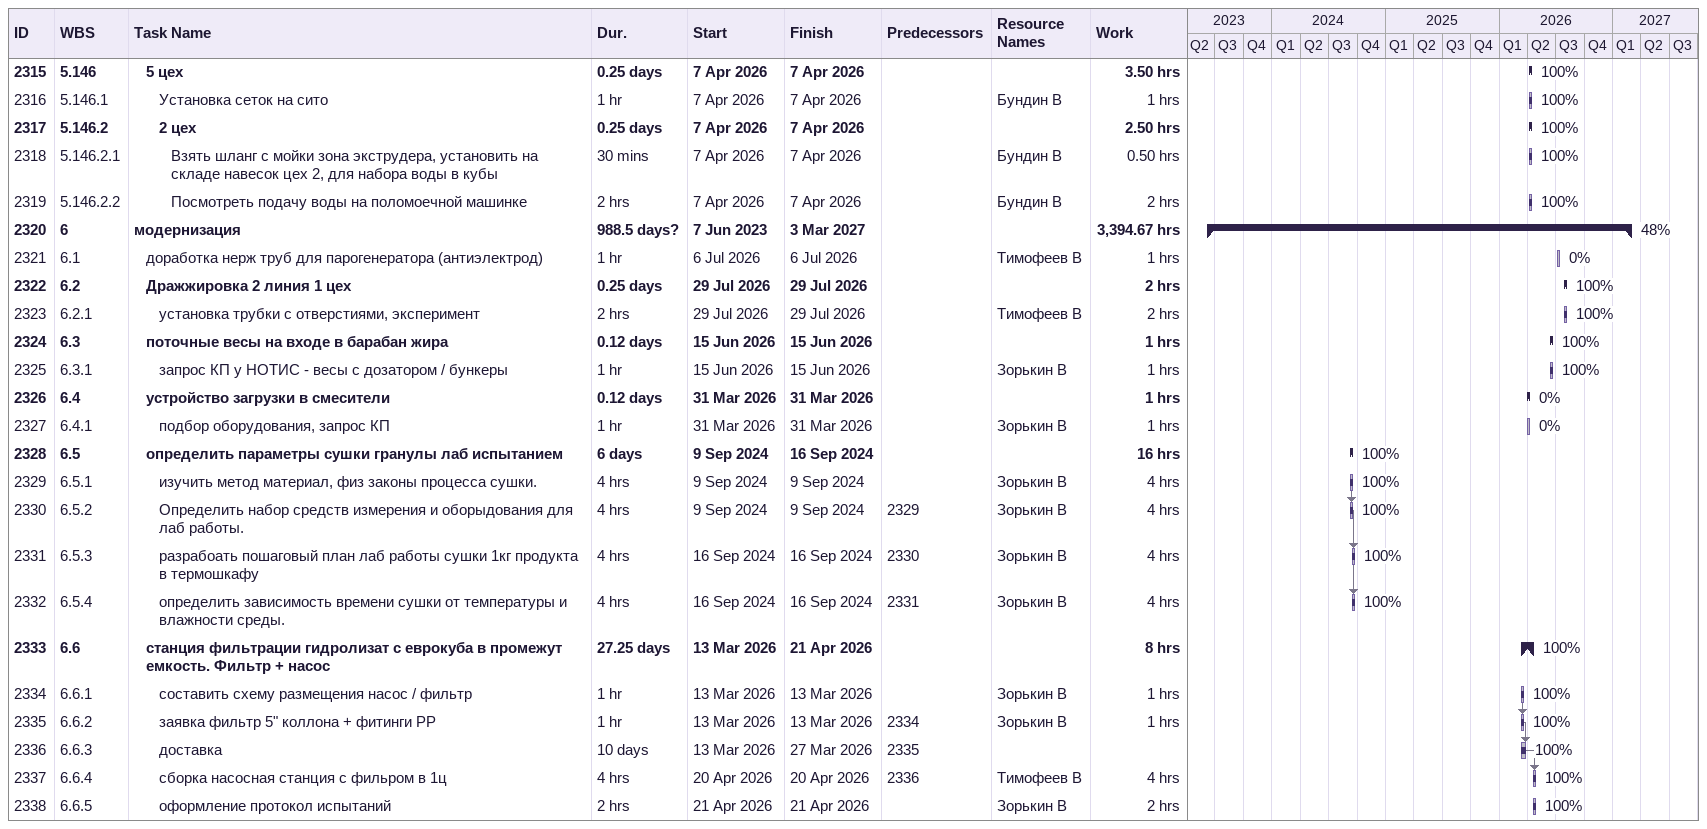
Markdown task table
| ID | WBS | Task | Duration | Start | Finish | Predecessors | Resources | % complete | Work (h) |
|---|---|---|---|---|---|---|---|---|---|
| 2315 | 5.146 | **5 цех** | 0.25d | 2026-04-07 | 2026-04-07 |  |  | 100 | 3.50 |
| 2316 | 5.146.1 | Установка сеток на сито | 1h | 2026-04-07 | 2026-04-07 |  | Бундин В | 100 | 1 |
| 2317 | 5.146.2 | **2 цех** | 0.25d | 2026-04-07 | 2026-04-07 |  |  | 100 | 2.50 |
| 2318 | 5.146.2.1 | Взять шланг с мойки зона экструдера, установить на складе навесок цех 2, для набора воды в кубы | 30min | 2026-04-07 | 2026-04-07 |  | Бундин В | 100 | 0.50 |
| 2319 | 5.146.2.2 | Посмотреть подачу воды на поломоечной машинке | 2h | 2026-04-07 | 2026-04-07 |  | Бундин В | 100 | 2 |
| 2320 | 6 | **модернизация** | 988.5d? | 2023-06-07 | 2027-03-03 |  |  | 48 | 3394.67 |
| 2321 | 6.1 | доработка нерж труб для парогенератора (антиэлектрод) | 1h | 2026-07-06 | 2026-07-06 |  | Тимофеев В | 0 | 1 |
| 2322 | 6.2 | **Дражжировка 2 линия 1 цех** | 0.25d | 2026-07-29 | 2026-07-29 |  |  | 100 | 2 |
| 2323 | 6.2.1 | установка трубки с отверстиями, эксперимент | 2h | 2026-07-29 | 2026-07-29 |  | Тимофеев В | 100 | 2 |
| 2324 | 6.3 | **поточные весы на входе в барабан жира** | 0.12d | 2026-06-15 | 2026-06-15 |  |  | 100 | 1 |
| 2325 | 6.3.1 | запрос КП у НОТИС - весы с дозатором / бункеры | 1h | 2026-06-15 | 2026-06-15 |  | Зорькин В | 100 | 1 |
| 2326 | 6.4 | **устройство загрузки в смесители** | 0.12d | 2026-03-31 | 2026-03-31 |  |  | 0 | 1 |
| 2327 | 6.4.1 | подбор оборудования, запрос КП | 1h | 2026-03-31 | 2026-03-31 |  | Зорькин В | 0 | 1 |
| 2328 | 6.5 | **определить параметры сушки гранулы лаб испытанием** | 6d | 2024-09-09 | 2024-09-16 |  |  | 100 | 16 |
| 2329 | 6.5.1 | изучить метод материал, физ законы процесса сушки. | 4h | 2024-09-09 | 2024-09-09 |  | Зорькин В | 100 | 4 |
| 2330 | 6.5.2 | Определить набор средств измерения и оборыдования для лаб работы. | 4h | 2024-09-09 | 2024-09-09 | 2329 | Зорькин В | 100 | 4 |
| 2331 | 6.5.3 | разрабоать пошаговый план лаб работы сушки 1кг продукта в термошкафу | 4h | 2024-09-16 | 2024-09-16 | 2330 | Зорькин В | 100 | 4 |
| 2332 | 6.5.4 | определить зависимость времени сушки от температуры и влажности среды. | 4h | 2024-09-16 | 2024-09-16 | 2331 | Зорькин В | 100 | 4 |
| 2333 | 6.6 | **станция фильтрации гидролизат с еврокуба в промежут емкость. Фильтр + насос** | 27.25d | 2026-03-13 | 2026-04-21 |  |  | 100 | 8 |
| 2334 | 6.6.1 | составить схему размещения насос / фильтр | 1h | 2026-03-13 | 2026-03-13 |  | Зорькин В | 100 | 1 |
| 2335 | 6.6.2 | заявка фильтр 5" коллона + фитинги РР | 1h | 2026-03-13 | 2026-03-13 | 2334 | Зорькин В | 100 | 1 |
| 2336 | 6.6.3 | доставка | 10d | 2026-03-13 | 2026-03-27 | 2335 |  | 100 |  |
| 2337 | 6.6.4 | сборка насосная станция с фильром в 1ц | 4h | 2026-04-20 | 2026-04-20 | 2336 | Тимофеев В | 100 | 4 |
| 2338 | 6.6.5 | оформление протокол испытаний | 2h | 2026-04-21 | 2026-04-21 |  | Зорькин В | 100 | 2 |
